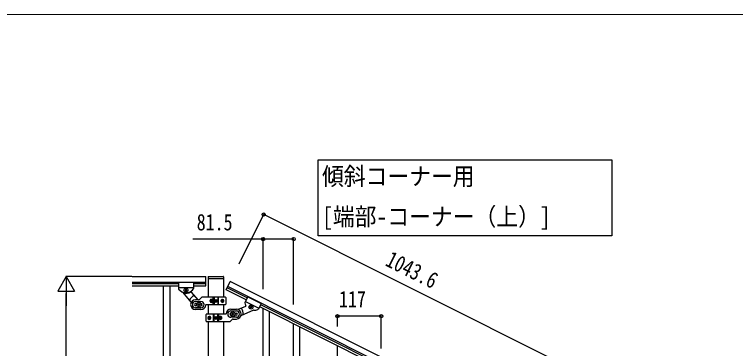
# Model space of a CAD drawing. Units: millimetres, scale not verified. Extents: x -4143 to 4140, y -2900 to 2898.
# Drawn here: x -1882 to 44, y 1955 to 2848 of the extents above; entities that cross this region are included whole.
import ezdxf
from ezdxf.enums import TextEntityAlignment as Align

# ---------------------------------------------------------------- set-up
doc = ezdxf.new("R2010")
doc.units = ezdxf.units.MM
doc.header["$LTSCALE"] = 10
doc.layers.add('0-3_YKK_A1', color=4, linetype='Continuous')
doc.layers.add('0-4_YKK_D', color=6, linetype='Continuous')
doc.layers.add('0-5_YKK_ZWAK', color=92, linetype='Continuous', lineweight=18)
doc.styles.add('ＭＳ ゴシック', font='')
doc.styles.get('ＭＳ ゴシック').set_extended_font_data('MS Gothic')

msp = doc.modelspace()

# ---------------------------------------------------------------- linework, layer by layer
at = {"layer": '0-3_YKK_A1'}
for p, q in [((-1567.83, 2147.5), (-1370.97, 2147.5)), ((-1370.97, 2122.5), (-1370.97, 2147.5)), ((-1364.47, 2146.5), (-1364.47, 2143)), ((-1364.22, 2092.3), (-1364.22, 2142.5)), ((-1363.97, 2142.5), (-1323.97, 2142.5)), ((-1363.47, 2147.5), (-1324.47, 2147.5)), ((-1323.72, 2142.5), (-1323.72, 2092.3)), ((-1323.47, 2146.5), (-1323.47, 2143)), ((-1567.83, 2132.5), (-1370.97, 2132.5)), ((-1567.83, 2128.5), (-1443.97, 2128.5)), ((-1567.83, 2122.5), (-1443.97, 2122.5)), ((-1484.47, 2122.5), (-1484.47, 1262.54)), ((-1467.47, 2122.5), (-1467.47, 1262.54)), ((-1443.97, 2131.54), (-1443.97, 2115.22)), ((-1403.97, 2131.54), (-1443.97, 2131.54)), ((-1443.97, 2131.54), (-1443.97, 2115.22)), ((-1403.97, 2131.54), (-1443.97, 2131.54)), ((-1403.97, 2131.54), (-1403.97, 2115.22)), ((-1403.97, 2131.54), (-1403.97, 2115.2)), ((-1403.97, 2128.5), (-1370.97, 2128.5)), ((-1403.97, 2122.5), (-1370.97, 2122.5)), ((-1317.04, 2112.08), (-1305.9, 2134.36)), ((-379.19, 1654.14), (-1312.61, 2120.95)), ((-372.48, 1667.55), (-1305.9, 2134.36)), ((-1403.97, 2117.54), (-1443.97, 2117.54)), ((-1403.97, 2117.54), (-1443.97, 2117.54)), ((-1433.55, 2106.22), (-1410.13, 2078.3)), ((-1425.41, 2111.52), (-1426.37, 2111.52)), ((-1422.53, 2110.56), (-1421.57, 2110.56)), ((-1410, 2106.15), (-1392.74, 2085.58)), ((-1263.19, 2085.15), (-1317.04, 2112.08)), ((-1260.51, 2090.52), (-1314.36, 2117.45)), ((-1390.22, 2085.54), (-1398.47, 2085.54)), ((-1398.47, 2081.04), (-1383.97, 2081.04)), ((-1388.1, 2086.42), (-1382.85, 2091.66)), ((-1318.97, 2092.54), (-1380.73, 2092.54)), ((-1358.03, 2082.98), (-1358.49, 2082.98)), ((-1358.03, 2082.1), (-1358.49, 2082.1)), ((-1357.1, 2084.75), (-1356.33, 2084.75)), ((-1356.33, 2080.34), (-1357.1, 2080.34)), ((-1355.74, 2082.98), (-1354.97, 2082.98)), ((-1355.74, 2082.1), (-1354.97, 2082.1)), ((-1350.92, 2072.54), (-1350.92, 2092.54)), ((-1348.97, 2092.54), (-1348.97, 2072.54)), ((-1345.2, 2082.95), (-1346.02, 2082.95)), ((-1342.74, 2082.13), (-1341.92, 2082.13)), ((-1338.97, 2092.54), (-1338.97, 2072.54)), ((-1337.03, 2072.54), (-1337.03, 2092.54)), ((-1327.28, 2082.98), (-1326.65, 2082.98)), ((-1327.28, 2082.1), (-1326.65, 2082.1)), ((-1326.27, 2084.75), (-1325.64, 2084.75)), ((-1325.64, 2080.34), (-1326.27, 2080.34)), ((-1324.46, 2082.98), (-1324.78, 2082.98)), ((-1324.46, 2082.1), (-1324.78, 2082.1)), ((-1317.97, 2091.54), (-1317.97, 2073.54)), ((-1259.17, 2093.2), (-1266.48, 2078.59)), ((-1265.43, 2080.68), (-1229.65, 2062.79)), ((-1259.17, 2093.2), (-1223.39, 2075.31)), ((-1398.47, 2075.54), (-1394.05, 2075.54)), ((-1394.05, 2069.54), (-1398.47, 2069.54)), ((-1383.97, 2064.04), (-1398.47, 2064.04)), ((-1390.47, 2072.04), (-1391.47, 2072.04)), ((-1387.47, 2073.04), (-1386.47, 2073.04)), ((-1370.01, 2072.54), (-1318.97, 2072.54)), ((-1364.22, 2047.14), (-1364.22, 2072.54)), ((-1323.72, 2072.54), (-1323.72, 2047.14)), ((-1265.14, 2067.8), (-1284.81, 2059.27)), ((-1251.95, 2066.13), (-1252.81, 2066.56)), ((-1248.95, 2065.7), (-1248.09, 2065.27)), ((-1223.39, 2075.31), (-1230.69, 2060.71)), ((-1227.46, 2067.18), (-477.51, 1692.13)), ((-1224.77, 2072.55), (-474.83, 1697.49)), ((-1217.97, 1207.16), (-1217.97, 2062.44)), ((-1383.97, 2059.54), (-1398.47, 2059.54)), ((-1369.97, 2028.14), (-1369.97, 2046.14)), ((-1317.94, 2047.14), (-1368.97, 2047.14)), ((-1350.92, 2047.14), (-1350.92, 2027.14)), ((-1348.97, 2027.14), (-1348.97, 2047.14)), ((-1338.97, 2027.14), (-1338.97, 2047.14)), ((-1337.03, 2047.14), (-1337.03, 2027.14)), ((-1303.97, 2060.14), (-1289.47, 2060.14)), ((-1303.97, 2055.64), (-1289.47, 2055.64)), ((-1300.47, 2046.64), (-1301.47, 2046.64)), ((-1297.47, 2047.64), (-1296.47, 2047.64)), ((-1293.89, 2050.14), (-1289.47, 2050.14)), ((-1289.47, 2044.14), (-1293.89, 2044.14)), ((-1244.04, 2057.32), (-1277.16, 2042.97)), ((-1200.97, 1198.66), (-1200.97, 2053.94)), ((-1368.97, 2027.14), (-1307.22, 2027.14)), ((-1364.22, 1270.24), (-1364.22, 2027.14)), ((-1363.49, 2037.58), (-1363.16, 2037.58)), ((-1363.49, 2036.7), (-1363.16, 2036.7)), ((-1362.31, 2039.35), (-1361.68, 2039.35)), ((-1361.68, 2034.94), (-1362.31, 2034.94)), ((-1360.67, 2037.58), (-1361.29, 2037.58)), ((-1360.67, 2036.7), (-1361.29, 2036.7)), ((-1345.2, 2037.55), (-1346.02, 2037.55)), ((-1342.74, 2036.73), (-1341.92, 2036.73)), ((-1332.21, 2037.58), (-1332.98, 2037.58)), ((-1332.21, 2036.7), (-1332.98, 2036.7)), ((-1331.61, 2039.35), (-1330.85, 2039.35)), ((-1330.85, 2034.94), (-1331.61, 2034.94)), ((-1329.92, 2037.58), (-1329.46, 2037.58)), ((-1329.92, 2036.7), (-1329.46, 2036.7)), ((-1323.72, 2027.14), (-1323.72, 1271.04)), ((-1299.85, 2033.26), (-1305.1, 2028.02)), ((-1289.47, 2038.64), (-1303.97, 2038.64)), ((-1297.73, 2034.14), (-1289.47, 2034.14)), ((-1136.47, 1683.22), (-1136.47, 2021.68)), ((-1119.47, 1690.3), (-1119.47, 2013.18)), ((-1019.47, 1714.29), (-1019.47, 1963.17))]:
    msp.add_line(p, q, dxfattribs=at)
msp.add_lwpolyline([(-286.44, 2459.19), (-286.44, 2256.64), (-1071, 2256.64), (-1071, 2459.19)], close=True, dxfattribs=at)
for points in [[(-1426.37, 2111.52), (-1426.37, 2110.56), (-1425.41, 2110.56)], [(-1423.49, 2112.48), (-1423.49, 2113.44), (-1424.45, 2113.44), (-1424.45, 2112.48)], [(-1424.45, 2109.6), (-1424.45, 2108.64), (-1423.49, 2108.64), (-1423.49, 2109.6)], [(-1421.57, 2110.56), (-1421.57, 2111.52), (-1422.53, 2111.52)], [(-1357.21, 2083.86), (-1357.24, 2083.69), (-1357.29, 2083.53), (-1357.38, 2083.37), (-1357.48, 2083.24), (-1357.6, 2083.13), (-1357.73, 2083.05), (-1357.88, 2083), (-1358.03, 2082.98)], [(-1358.03, 2082.1), (-1357.88, 2082.08), (-1357.73, 2082.03), (-1357.6, 2081.95), (-1357.48, 2081.84), (-1357.38, 2081.71), (-1357.29, 2081.55), (-1357.24, 2081.39), (-1357.21, 2081.22)], [(-1355.74, 2082.98), (-1355.88, 2083), (-1356.03, 2083.05), (-1356.15, 2083.13), (-1356.27, 2083.24), (-1356.35, 2083.37), (-1356.41, 2083.53), (-1356.45, 2083.69), (-1356.45, 2083.86)], [(-1356.45, 2081.22), (-1356.45, 2081.39), (-1356.41, 2081.55), (-1356.35, 2081.71), (-1356.27, 2081.84), (-1356.15, 2081.95), (-1356.03, 2082.03), (-1355.88, 2082.08), (-1355.74, 2082.1)], [(-1346.02, 2082.95), (-1346.02, 2082.13), (-1345.2, 2082.13)], [(-1343.56, 2083.77), (-1343.56, 2084.59), (-1344.38, 2084.59), (-1344.38, 2083.77)], [(-1344.38, 2081.31), (-1344.38, 2080.49), (-1343.56, 2080.49), (-1343.56, 2081.31)], [(-1341.92, 2082.13), (-1341.92, 2082.95), (-1342.74, 2082.95)], [(-1326.11, 2083.86), (-1326.1, 2083.69), (-1326.12, 2083.53), (-1326.16, 2083.37), (-1326.23, 2083.24), (-1326.32, 2083.13), (-1326.42, 2083.05), (-1326.53, 2083), (-1326.65, 2082.98)], [(-1326.65, 2082.1), (-1326.53, 2082.08), (-1326.42, 2082.03), (-1326.32, 2081.95), (-1326.23, 2081.84), (-1326.16, 2081.71), (-1326.12, 2081.55), (-1326.1, 2081.39), (-1326.11, 2081.22)], [(-1324.78, 2082.98), (-1324.91, 2083), (-1325.03, 2083.05), (-1325.14, 2083.13), (-1325.24, 2083.24), (-1325.33, 2083.37), (-1325.4, 2083.53), (-1325.45, 2083.69), (-1325.48, 2083.86)], [(-1325.48, 2081.22), (-1325.45, 2081.39), (-1325.4, 2081.55), (-1325.33, 2081.71), (-1325.24, 2081.84), (-1325.14, 2081.95), (-1325.03, 2082.03), (-1324.91, 2082.08), (-1324.78, 2082.1)], [(-1391.47, 2072.04), (-1391.47, 2073.04), (-1390.47, 2073.04)], [(-1389.47, 2074.04), (-1389.47, 2075.04), (-1388.47, 2075.04), (-1388.47, 2074.04)], [(-1388.47, 2071.04), (-1388.47, 2070.04), (-1389.47, 2070.04), (-1389.47, 2071.04)], [(-1386.47, 2073.04), (-1386.47, 2072.04), (-1387.47, 2072.04)], [(-1252.81, 2066.56), (-1252.38, 2067.42), (-1251.52, 2066.99)], [(-1250.66, 2064.42), (-1251.09, 2063.56), (-1251.95, 2063.99), (-1251.52, 2064.85)], [(-1250.23, 2067.42), (-1249.81, 2068.28), (-1248.95, 2067.85), (-1249.38, 2066.99)], [(-1248.09, 2065.27), (-1248.52, 2064.42), (-1249.38, 2064.85)], [(-1301.47, 2046.64), (-1301.47, 2047.64), (-1300.47, 2047.64)], [(-1299.47, 2048.64), (-1299.47, 2049.64), (-1298.47, 2049.64), (-1298.47, 2048.64)], [(-1298.47, 2045.64), (-1298.47, 2044.64), (-1299.47, 2044.64), (-1299.47, 2045.64)], [(-1296.47, 2047.64), (-1296.47, 2046.64), (-1297.47, 2046.64)], [(-1362.46, 2038.46), (-1362.5, 2038.29), (-1362.55, 2038.13), (-1362.62, 2037.97), (-1362.71, 2037.84), (-1362.81, 2037.73), (-1362.92, 2037.65), (-1363.04, 2037.6), (-1363.16, 2037.58)], [(-1363.16, 2036.7), (-1363.04, 2036.68), (-1362.92, 2036.63), (-1362.81, 2036.55), (-1362.71, 2036.44), (-1362.62, 2036.31), (-1362.55, 2036.15), (-1362.5, 2035.99), (-1362.46, 2035.82)], [(-1361.29, 2037.58), (-1361.41, 2037.6), (-1361.53, 2037.65), (-1361.63, 2037.73), (-1361.72, 2037.84), (-1361.79, 2037.97), (-1361.83, 2038.13), (-1361.85, 2038.29), (-1361.84, 2038.46)], [(-1361.84, 2035.82), (-1361.85, 2035.99), (-1361.83, 2036.15), (-1361.79, 2036.31), (-1361.72, 2036.44), (-1361.63, 2036.55), (-1361.53, 2036.63), (-1361.41, 2036.68), (-1361.29, 2036.7)], [(-1346.02, 2037.55), (-1346.02, 2036.73), (-1345.2, 2036.73)], [(-1343.56, 2038.37), (-1343.56, 2039.19), (-1344.38, 2039.19), (-1344.38, 2038.37)], [(-1344.38, 2035.91), (-1344.38, 2035.09), (-1343.56, 2035.09), (-1343.56, 2035.91)], [(-1341.92, 2036.73), (-1341.92, 2037.55), (-1342.74, 2037.55)], [(-1331.5, 2038.46), (-1331.5, 2038.29), (-1331.53, 2038.13), (-1331.59, 2037.97), (-1331.68, 2037.84), (-1331.79, 2037.73), (-1331.92, 2037.65), (-1332.06, 2037.6), (-1332.21, 2037.58)], [(-1332.21, 2036.7), (-1332.06, 2036.68), (-1331.92, 2036.63), (-1331.79, 2036.55), (-1331.68, 2036.44), (-1331.59, 2036.31), (-1331.53, 2036.15), (-1331.5, 2035.99), (-1331.5, 2035.82)], [(-1329.92, 2037.58), (-1330.07, 2037.6), (-1330.21, 2037.65), (-1330.35, 2037.73), (-1330.47, 2037.84), (-1330.57, 2037.97), (-1330.65, 2038.13), (-1330.71, 2038.29), (-1330.74, 2038.46)], [(-1330.74, 2035.82), (-1330.71, 2035.99), (-1330.65, 2036.15), (-1330.57, 2036.31), (-1330.47, 2036.44), (-1330.35, 2036.55), (-1330.21, 2036.63), (-1330.07, 2036.68), (-1329.92, 2036.7)]]:
    msp.add_lwpolyline(points, dxfattribs=at)
for centre, radius in [((-1423.97, 2111.04), 5.3), ((-1343.97, 2082.54), 4), ((-1343.97, 2082.54), 3.75), ((-1388.97, 2072.54), 5.9), ((-1250.45, 2065.92), 5.3), ((-1298.97, 2047.14), 5.9), ((-1343.97, 2037.14), 4), ((-1343.97, 2037.14), 3.75)]:
    msp.add_circle(centre, radius, dxfattribs=at)
for centre, radius, start, end in [((-1363.47, 2146.5), 1, 90, 180), ((-1363.97, 2143), 0.5, 180, 270), ((-1324.47, 2146.5), 1, 0, 90), ((-1323.97, 2143), 0.5, 270, 0), ((-1441.97, 2115.22), 2, 180, 218.49995), ((-1441.97, 2115.22), 2, 180, 218.49996), ((-1423.97, 2129.54), 25, 218.49995, 321.50005), ((-1423.97, 2129.54), 25, 218.49996, 245.70849), ((-1435.08, 2104.93), 2, 40, 65.70849), ((-1424.47, 2129.54), 27, 255.63423, 301.73669), ((-1425.41, 2112.48), 0.96, 270, 0), ((-1425.41, 2109.6), 0.96, 0, 90), ((-1422.53, 2112.48), 0.96, 180, 270), ((-1422.53, 2109.6), 0.96, 90, 180), ((-1408.47, 2107.44), 2, 125.05508, 220), ((-1423.97, 2129.54), 25, 305.05508, 320.95374), ((-1405.97, 2115.2), 2, 315.06998, 0), ((-1405.97, 2115.22), 2, 321.50005, 0), ((-1388.97, 2072.54), 28, 118.67181, 156.51477), ((-1398.47, 2072.54), 13, 90, 270), ((-1398.47, 2072.54), 8.5, 90, 270), ((-1390.22, 2088.54), 3, 270, 315), ((-1383.97, 2072.54), 8.5, 270, 90), ((-1380.73, 2089.54), 3, 90, 135), ((-1345.2, 2083.77), 0.82, 270, 0), ((-1345.2, 2081.31), 0.82, 0, 90), ((-1342.74, 2083.77), 0.82, 180, 270), ((-1342.74, 2081.31), 0.82, 90, 180), ((-1318.97, 2091.54), 1, 0, 90), ((-1398.47, 2072.54), 3, 90, 270), ((-1390.47, 2074.04), 1, 270, 0), ((-1390.47, 2071.04), 1, 0, 90), ((-1387.47, 2074.04), 1, 180, 270), ((-1387.47, 2071.04), 1, 90, 180), ((-1383.97, 2072.54), 3, 270, 90), ((-1383.97, 2072.54), 13, 270, 355.90396), ((-1370.01, 2071.54), 1, 90, 175.90396), ((-1318.97, 2073.54), 1, 270, 0), ((-1298.97, 2047.14), 28, 356.91523, 34.75819), ((-1264.69, 2077.69), 2, 153.43, 198.36002), ((-1242.17, 2082.47), 25, 192.47626, 208.37492), ((-1265.93, 2069.63), 2, 293.43, 28.37492), ((-1252.38, 2065.28), 0.96, 333.43, 63.43), ((-1251.09, 2067.85), 0.96, 243.43, 333.43), ((-1249.81, 2063.99), 0.96, 63.43, 153.43), ((-1248.52, 2066.56), 0.96, 153.43, 243.43), ((-1368.97, 2046.14), 1, 90, 180), ((-1317.94, 2048.14), 1, 270, 355.90396), ((-1303.97, 2047.14), 13, 90, 175.90396), ((-1303.97, 2047.14), 8.5, 90, 270), ((-1303.97, 2047.14), 3, 90, 270), ((-1300.47, 2048.64), 1, 270, 0), ((-1300.47, 2045.64), 1, 0, 90), ((-1297.47, 2048.64), 1, 180, 270), ((-1297.47, 2045.64), 1, 90, 180), ((-1289.47, 2047.14), 13, 270, 90), ((-1289.47, 2047.14), 8.5, 270, 90), ((-1289.47, 2047.14), 3, 270, 90), ((-1243.25, 2055.49), 2, 87.72151, 113.43), ((-1242.17, 2082.47), 25, 267.72151, 294.93004), ((-1232.48, 2061.61), 2, 294.93004, 333.43), ((-1368.97, 2028.14), 1, 180, 270), ((-1345.2, 2038.37), 0.82, 270, 0), ((-1345.2, 2035.91), 0.82, 0, 90), ((-1342.74, 2038.37), 0.82, 180, 270), ((-1342.74, 2035.91), 0.82, 90, 180), ((-1307.22, 2030.14), 3, 270, 315), ((-1297.73, 2031.14), 3, 90, 135)]:
    msp.add_arc(centre, radius, start, end, dxfattribs=at)
for centre, major_axis, ratio, start_param, end_param in [((-1356.47, 2082.54), (0, 4), 0.865, 0, 3.1415927), ((-1354.89, 2082.54), (0, -7.22), 0.499772, 4.6512338, 4.7735441), ((-1353.66, 2082.54), (0, -7.22), 0.499772, 4.4018361, 4.5279947), ((-1353.66, 2082.54), (0, -7.22), 0.499772, 4.8967832, 5.0229419), ((-1356.47, 2082.54), (-4.49, 0), 0.890869, 1.5707963, 4.712389), ((-1352.9, 2082.54), (0, -7.22), 0.499772, 4.4018361, 4.5279947), ((-1352.9, 2082.54), (0, -7.22), 0.499772, 4.8967832, 5.0229419), ((-1355.56, 2082.54), (0, -3.83), 0.866157, 6.2581902, 9.449773), ((-1351.37, 2082.54), (0, -7.22), 0.499772, 4.6512338, 4.7735441), ((-1325.59, 2082.54), (-5.06, 0), 0.790514, 4.712389, 7.8539816), ((-1327.09, 2082.54), (0, 3.83), 0.707107, 6.2398573, 9.468106), ((-1332.37, 2082.54), (0, 7.22), 0.707107, 4.6512338, 4.7735441), ((-1331.12, 2082.54), (0, 7.22), 0.707107, 4.8967832, 5.0229419), ((-1331.12, 2082.54), (0, 7.22), 0.707107, 4.4018361, 4.5279947), ((-1326.3, 2082.54), (0, 4), 0.7075, 3.2668505, 6.1579275), ((-1330.5, 2082.54), (0, 7.22), 0.707107, 4.8967832, 5.0229419), ((-1330.5, 2082.54), (0, 7.22), 0.707107, 4.4018361, 4.5279947), ((-1325.59, 2082.54), (0, 4), 0.7075, 3.1415927, 6.2831853), ((-1329.55, 2082.54), (0, 7.22), 0.707107, 4.6512338, 4.7735441), ((-1362.36, 2037.14), (0, -4), 0.7075, 3.1415927, 6.2831853), ((-1361.65, 2037.14), (0, -4), 0.7075, 3.2668505, 6.1579275), ((-1358.4, 2037.14), (0, -7.22), 0.707107, 4.6512338, 4.7735441), ((-1357.45, 2037.14), (0, -7.22), 0.707107, 4.4018361, 4.5279947), ((-1357.45, 2037.14), (0, -7.22), 0.707107, 4.8967832, 5.0229419), ((-1362.36, 2037.14), (5.06, 0), 0.790514, 4.712389, 7.8539816), ((-1356.82, 2037.14), (0, -7.22), 0.707107, 4.4018361, 4.5279947), ((-1356.82, 2037.14), (0, -7.22), 0.707107, 4.8967832, 5.0229419), ((-1360.86, 2037.14), (0, -3.83), 0.707107, 6.2398573, 9.468106), ((-1355.58, 2037.14), (0, -7.22), 0.707107, 4.6512338, 4.7735441), ((-1331.47, 2037.14), (4.49, 0), 0.890869, 1.5707963, 4.712389), ((-1332.39, 2037.14), (0, 3.83), 0.866157, 6.2581902, 9.449773), ((-1336.58, 2037.14), (0, 7.22), 0.499772, 4.6512338, 4.7735441), ((-1335.05, 2037.14), (0, 7.22), 0.499772, 4.8967832, 5.0229419), ((-1335.05, 2037.14), (0, 7.22), 0.499772, 4.4018361, 4.5279947), ((-1331.47, 2037.14), (0, -4), 0.865, 0, 3.1415927), ((-1334.28, 2037.14), (0, 7.22), 0.499772, 4.8967832, 5.0229419), ((-1334.28, 2037.14), (0, 7.22), 0.499772, 4.4018361, 4.5279947), ((-1333.06, 2037.14), (0, 7.22), 0.499772, 4.6512338, 4.7735441)]:
    msp.add_ellipse(centre, major_axis=major_axis, ratio=ratio, start_param=start_param, end_param=end_param, dxfattribs=at)
for centre, major_axis, ratio in [((-1355.72, 2082.54), (0, -3.83), 0.866157), ((-1326.86, 2082.54), (0, 3.83), 0.707107), ((-1361.09, 2037.14), (0, -3.83), 0.707107), ((-1332.22, 2037.14), (0, 3.83), 0.866157)]:
    msp.add_ellipse(centre, major_axis=major_axis, ratio=ratio, dxfattribs=at)
at = {"layer": '0-4_YKK_D'}
for p, q in [((-1282.19, 2181.77), (-1216, 2314.14)), ((-283.03, 1846.43), (-1216.44, 2313.24)), ((-1217.97, 2113.54), (-1217.97, 2248.54)), ((-1136.47, 2072.78), (-1136.47, 2248.54)), ((-1743.97, 2147.5), (-1766.47, 2108.53)), ((-1568.83, 2147.5), (-1744.97, 2147.5)), ((-1743.97, 2147.5), (-1721.47, 2108.53)), ((-1743.97, 2147.5), (-1743.97, 2069.56)), ((-1766.47, 2108.53), (-1721.47, 2108.53)), ((-1743.97, 1192.5), (-1743.97, 2102.5)), ((-1019.47, 2014.17), (-1019.47, 2042.77)), ((-902.47, 2041.77), (-1019.47, 2041.77)), ((-902.47, 1955.65), (-902.47, 2042.77))]:
    msp.add_line(p, q, dxfattribs=at)
msp.add_lwpolyline([(-1136.47, 2247.54), (-1217.97, 2247.54), (-1405.37, 2247.54)], dxfattribs=at)
for centre in [(-1216.44, 2313.24), (-1217.97, 2247.54), (-1136.47, 2247.54), (-1019.47, 2041.77), (-902.47, 2041.77)]:
    msp.add_circle(centre, 4.25, dxfattribs=at)
at = {"layer": '0-5_YKK_ZWAK', "color": 7}
msp.add_line((3959.92, 2847.5), (-3840.08, 2847.5), dxfattribs=at)

# ---------------------------------------------------------------- texts
at = {"layer": '0-3_YKK_A1', "style": 'ＭＳ ゴシック', "width": 0.9}
for s, p in [('傾斜コーナー用', (-1060.77, 2377.37)), ('[端部-コーナー（上）]', (-1060.77, 2269.58))]:
    msp.add_text(s, height=47.42, dxfattribs=at).set_placement(p, align=Align.BOTTOM_LEFT)
at = {"layer": '0-4_YKK_D', "style": 'ＭＳ ゴシック', "width": 0.8}
for s, p in [('81.5', (-1395.37, 2257.54)), ('117', (-1015.37, 2051.77))]:
    msp.add_text(s, height=43.99, dxfattribs=at).set_placement(p, align=Align.BOTTOM_LEFT)
msp.add_text('1043.6', height=43.99, rotation=333.43, dxfattribs=at).set_placement((-900.21, 2166.27), align=Align.BOTTOM_LEFT)

doc.saveas('drawing.dxf')
